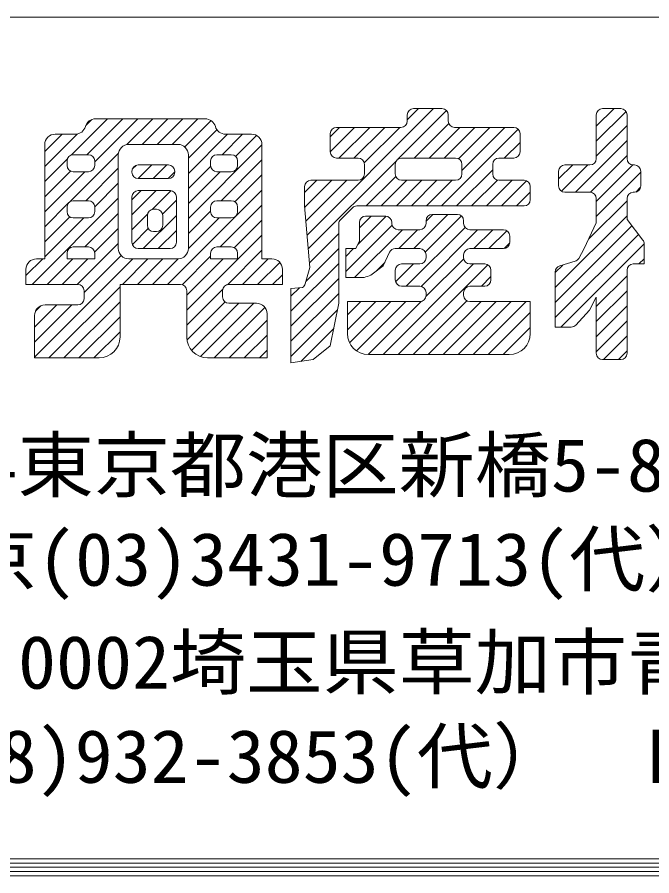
# Model space of a CAD drawing. Units: millimetres at full size; details may follow other scales. Extents: x -1603 to 1599, y -1129 to 1133.
# Drawn here: x -939 to -849.4, y -1129.1 to -1007.9 of the extents above; entities that cross this region are included whole.
import ezdxf
from ezdxf.enums import TextEntityAlignment as Align

# ---------------------------------------------------------------- set-up
doc = ezdxf.new("R2010")
doc.units = ezdxf.units.MM
doc.header["$LTSCALE"] = 4
doc.layers.add('0-0_0', color=7, linetype='Continuous', lineweight=18)
doc.layers.add('0-F_WAKU', color=7, linetype='Continuous', lineweight=18)
doc.styles.add('ＭＳ ゴシック', font='')
doc.styles.get('ＭＳ ゴシック').set_extended_font_data('MS Gothic')

msp = doc.modelspace()

# ---------------------------------------------------------------- linework, layer by layer
at = {"layer": '0-0_0'}
for p, q in [((-898.096, -1038.66), (-880.244, -1020.808)), ((-885.287, -1027.973), (-878.411, -1021.097)), ((-883.964, -1022.408), (-882.365, -1020.808)), ((-883.964, -1021.696), (-883.964, -1022.572)), ((-879.062, -1020.808), (-883.076, -1020.808)), ((-878.174, -1022.572), (-878.174, -1021.696)), ((-857.287, -1023.308), (-854.78, -1020.801)), ((-857.287, -1025.429), (-853.08, -1021.222)), ((-857.287, -1021.689), (-857.287, -1027.868)), ((-853.833, -1020.801), (-856.399, -1020.801)), ((-852.945, -1027.868), (-852.945, -1021.689)), ((-931.344, -1027.361), (-926.238, -1022.255)), ((-929.327, -1023.222), (-928.452, -1022.347)), ((-929.179, -1027.317), (-924.117, -1022.255)), ((-928.054, -1028.314), (-921.995, -1022.255)), ((-912.463, -1022.255), (-927.945, -1022.255)), ((-923.513, -1025.894), (-919.874, -1022.255)), ((-921.369, -1025.871), (-917.753, -1022.255)), ((-919.247, -1025.871), (-915.631, -1022.255)), ((-917.126, -1025.871), (-913.51, -1022.255)), ((-915.361, -1026.228), (-911.642, -1022.508)), ((-882.992, -1027.799), (-878.106, -1022.914)), ((-914.843, -1027.831), (-910.814, -1023.802)), ((-894.82, -1024.778), (-893.502, -1023.46)), ((-894.82, -1026.9), (-891.381, -1023.46)), ((-884.852, -1023.46), (-893.932, -1023.46)), ((-893.599, -1027.799), (-889.26, -1023.46)), ((-891.477, -1027.799), (-887.138, -1023.46)), ((-890.026, -1028.469), (-885.017, -1023.46)), ((-880.871, -1027.799), (-876.532, -1023.46)), ((-879.135, -1034.549), (-868.305, -1023.718)), ((-878.75, -1027.799), (-874.41, -1023.46)), ((-868.93, -1023.46), (-877.286, -1023.46)), ((-876.73, -1027.901), (-872.289, -1023.46)), ((-876.244, -1029.537), (-870.168, -1023.46)), ((-857.287, -1027.55), (-852.945, -1023.208)), ((-935.108, -1029.003), (-930.495, -1024.391)), ((-935.108, -1026.882), (-932.65, -1024.424)), ((-930.798, -1024.424), (-933.628, -1024.424)), ((-914.843, -1029.952), (-909.316, -1024.424)), ((-910.087, -1027.317), (-907.194, -1024.424)), ((-905.95, -1024.424), (-909.611, -1024.424)), ((-908.201, -1027.553), (-905.252, -1024.603)), ((-894.82, -1024.348), (-894.82, -1026.911)), ((-868.042, -1026.911), (-868.042, -1024.348)), ((-860.228, -1032.613), (-852.945, -1025.33)), ((-935.108, -1025.904), (-935.108, -1042.022)), ((-923.254, -1025.871), (-916.323, -1025.871)), ((-914.843, -1036.316), (-904.47, -1025.942)), ((-904.47, -1042.022), (-904.47, -1025.904)), ((-870.264, -1027.799), (-868.042, -1025.578)), ((-931.677, -1034.058), (-924.711, -1027.092)), ((-928.942, -1027.317), (-931.083, -1027.317)), ((-924.734, -1040.542), (-924.734, -1027.351)), ((-914.843, -1027.351), (-914.843, -1040.542)), ((-908.799, -1027.317), (-910.819, -1027.317)), ((-858.113, -1032.618), (-852.945, -1027.451)), ((-935.108, -1031.124), (-931.928, -1027.945)), ((-931.971, -1028.205), (-931.971, -1028.84)), ((-928.054, -1028.84), (-928.054, -1028.205)), ((-922.758, -1029.381), (-922.187, -1028.81)), ((-921.944, -1030.689), (-920.019, -1028.764)), ((-917.661, -1028.764), (-921.916, -1028.764)), ((-919.826, -1030.692), (-917.898, -1028.764)), ((-914.843, -1032.073), (-911.698, -1028.928)), ((-911.707, -1028.205), (-911.707, -1028.84)), ((-910.232, -1033.826), (-904.47, -1028.064)), ((-907.911, -1028.84), (-907.911, -1028.205)), ((-897.932, -1040.619), (-885.48, -1028.166)), ((-893.932, -1027.799), (-890.883, -1027.799)), ((-889.995, -1028.687), (-889.995, -1030.045)), ((-885.653, -1030.045), (-885.653, -1028.687)), ((-884.765, -1027.799), (-877.132, -1027.799)), ((-876.244, -1028.687), (-876.244, -1030.045)), ((-871.902, -1030.045), (-871.902, -1028.687)), ((-871.014, -1027.799), (-868.93, -1027.799)), ((-862.595, -1030.736), (-860.614, -1028.756)), ((-862.2, -1032.463), (-858.493, -1028.756)), ((-858.175, -1028.756), (-861.707, -1028.756)), ((-857.287, -1033.914), (-852.123, -1028.75)), ((-851.903, -1028.756), (-852.057, -1028.756)), ((-935.108, -1033.246), (-931.488, -1029.626)), ((-935.108, -1035.367), (-929.468, -1029.728)), ((-931.083, -1029.728), (-928.942, -1029.728)), ((-929.324, -1033.826), (-924.734, -1029.236)), ((-922.804, -1029.652), (-922.804, -1029.804)), ((-917.705, -1030.692), (-916.773, -1029.761)), ((-916.773, -1029.804), (-916.773, -1029.652)), ((-914.843, -1034.195), (-910.376, -1029.728)), ((-910.819, -1029.728), (-908.799, -1029.728)), ((-908.281, -1033.996), (-904.47, -1030.185)), ((-877.014, -1034.549), (-871.902, -1029.438)), ((-862.595, -1029.644), (-862.595, -1031.725)), ((-857.287, -1036.036), (-851.015, -1029.764)), ((-851.015, -1031.725), (-851.015, -1029.644)), ((-928.057, -1034.681), (-924.734, -1031.358)), ((-921.916, -1030.692), (-917.661, -1030.692)), ((-898.439, -1032.64), (-896.732, -1030.933)), ((-898.422, -1034.744), (-894.611, -1030.933)), ((-898.259, -1036.702), (-892.49, -1030.933)), ((-890.883, -1030.933), (-897.551, -1030.933)), ((-889.742, -1034.549), (-885.583, -1030.39)), ((-887.62, -1034.549), (-884.004, -1030.933)), ((-885.499, -1034.549), (-881.883, -1030.933)), ((-877.132, -1030.933), (-884.765, -1030.933)), ((-883.378, -1034.549), (-879.762, -1030.933)), ((-881.256, -1034.549), (-877.64, -1030.933)), ((-874.892, -1034.549), (-871.243, -1030.899)), ((-872.771, -1034.549), (-869.155, -1030.933)), ((-867.483, -1030.933), (-871.014, -1030.933)), ((-870.65, -1034.549), (-867.116, -1031.015)), ((-922.804, -1033.67), (-921.513, -1032.38)), ((-922.804, -1035.792), (-919.392, -1032.38)), ((-917.42, -1032.38), (-921.916, -1032.38)), ((-919.949, -1035.058), (-917.284, -1032.393)), ((-917.801, -1045.638), (-904.47, -1032.306)), ((-898.439, -1031.821), (-898.439, -1034.549)), ((-868.529, -1034.549), (-866.595, -1032.616)), ((-866.595, -1033.661), (-866.595, -1031.821)), ((-861.707, -1032.613), (-858.175, -1032.613)), ((-852.057, -1032.613), (-851.903, -1032.613)), ((-851.724, -1032.594), (-851.034, -1031.904)), ((-936.893, -1045.638), (-924.734, -1033.479)), ((-928.942, -1033.826), (-931.083, -1033.826)), ((-922.804, -1033.268), (-922.804, -1039.688)), ((-918.488, -1035.718), (-916.532, -1033.762)), ((-916.532, -1039.688), (-916.532, -1033.268)), ((-908.799, -1033.826), (-910.819, -1033.826)), ((-858.343, -1039.213), (-852.945, -1033.815)), ((-857.287, -1033.501), (-857.287, -1036.952)), ((-852.945, -1036.47), (-852.945, -1033.501)), ((-935.108, -1037.488), (-931.739, -1034.12)), ((-931.971, -1034.714), (-931.971, -1035.348)), ((-928.054, -1035.348), (-928.054, -1034.714)), ((-919.35, -1035.031), (-919.745, -1035.031)), ((-911.707, -1034.714), (-911.707, -1035.348)), ((-910.376, -1040.335), (-904.47, -1034.428)), ((-907.911, -1035.348), (-907.911, -1034.714)), ((-891.703, -1034.809), (-893.354, -1036.458)), ((-867.483, -1034.549), (-891.075, -1034.549)), ((-935.108, -1039.61), (-931.581, -1036.083)), ((-935.108, -1041.731), (-929.613, -1036.236)), ((-931.083, -1036.236), (-928.942, -1036.236)), ((-929.468, -1040.335), (-924.734, -1035.6)), ((-922.804, -1037.913), (-920.607, -1035.716)), ((-921.224, -1040.576), (-916.532, -1035.883)), ((-920.633, -1035.919), (-920.633, -1037.277)), ((-918.462, -1037.277), (-918.462, -1035.919)), ((-914.845, -1040.56), (-910.521, -1036.236)), ((-914.843, -1038.437), (-911.707, -1035.301)), ((-910.819, -1036.236), (-908.799, -1036.236)), ((-890.942, -1039.992), (-886.952, -1036.002)), ((-890.719, -1037.648), (-889.067, -1035.996)), ((-887.024, -1035.996), (-889.831, -1035.996)), ((-883.04, -1040.576), (-878.219, -1035.754)), ((-881.409, -1041.066), (-876.315, -1035.972)), ((-881.311, -1036.724), (-880.34, -1035.754)), ((-876.891, -1035.754), (-880.423, -1035.754)), ((-863.077, -1046.068), (-852.945, -1035.936)), ((-908.37, -1040.45), (-904.47, -1036.549)), ((-892.649, -1043.82), (-886.1, -1037.271)), ((-890.719, -1036.884), (-890.719, -1039.612)), ((-886.136, -1037.036), (-886.136, -1036.884)), ((-881.311, -1036.642), (-881.311, -1037.036)), ((-876.003, -1037.036), (-876.003, -1036.642)), ((-863.077, -1048.19), (-852.254, -1037.367)), ((-858.976, -1040.568), (-857.287, -1036.952)), ((-852.945, -1036.47), (-850.717, -1039.364)), ((-928.07, -1041.058), (-924.734, -1037.722)), ((-922.753, -1039.983), (-920.503, -1037.733)), ((-919.745, -1038.165), (-919.35, -1038.165)), ((-919.103, -1040.576), (-916.532, -1038.005)), ((-915.084, -1049.285), (-904.47, -1038.67)), ((-897.769, -1042.577), (-893.614, -1038.421)), ((-891.381, -1044.674), (-884.632, -1037.924)), ((-882.199, -1037.924), (-885.248, -1037.924)), ((-885.162, -1040.576), (-882.51, -1037.924)), ((-884.101, -1045.879), (-875.808, -1037.586)), ((-882.004, -1045.903), (-874.025, -1037.924)), ((-870.378, -1037.924), (-875.115, -1037.924)), ((-874.555, -1040.576), (-871.904, -1037.924)), ((-872.434, -1040.576), (-869.915, -1038.057)), ((-863.077, -1050.311), (-851.332, -1038.566)), ((-930.529, -1045.638), (-924.734, -1039.843)), ((-870.306, -1040.57), (-869.496, -1039.759)), ((-869.49, -1039.688), (-869.49, -1038.812)), ((-862.302, -1051.657), (-850.534, -1039.889)), ((-928.942, -1040.335), (-931.083, -1040.335)), ((-921.916, -1040.576), (-917.42, -1040.576)), ((-908.799, -1040.335), (-910.819, -1040.335)), ((-909.346, -1045.668), (-904.47, -1040.792)), ((-898.247, -1045.175), (-893.614, -1040.542)), ((-892.649, -1041.699), (-891.526, -1040.576)), ((-887.342, -1042.986), (-886.466, -1041.091)), ((-885.66, -1040.576), (-882.199, -1040.576)), ((-875.115, -1040.576), (-870.378, -1040.576)), ((-859.767, -1041.951), (-858.976, -1040.568)), ((-937.761, -1044.385), (-935.398, -1042.022)), ((-936.555, -1055.906), (-922.671, -1042.022)), ((-935.108, -1042.022), (-936.281, -1042.022)), ((-934.772, -1045.638), (-931.156, -1042.022)), ((-932.65, -1045.638), (-929.034, -1042.022)), ((-931.971, -1041.223), (-931.971, -1042.022)), ((-928.054, -1042.022), (-931.971, -1042.022)), ((-929.559, -1046.789), (-924.327, -1041.557)), ((-928.054, -1042.022), (-928.054, -1041.223)), ((-924.165, -1045.638), (-920.549, -1042.022)), ((-916.323, -1042.022), (-923.254, -1042.022)), ((-922.044, -1045.638), (-918.428, -1042.022)), ((-919.922, -1045.638), (-916.305, -1042.02)), ((-915.721, -1045.679), (-911.707, -1041.665)), ((-915.084, -1047.164), (-909.943, -1042.022)), ((-911.707, -1041.223), (-911.707, -1042.022)), ((-907.911, -1042.022), (-911.707, -1042.022)), ((-907.911, -1042.022), (-907.911, -1041.223)), ((-907.195, -1045.638), (-903.579, -1042.022)), ((-903.055, -1042.022), (-904.47, -1042.022)), ((-881.335, -1047.356), (-875.988, -1042.009)), ((-881.311, -1041.464), (-881.311, -1041.857)), ((-876.003, -1041.857), (-876.003, -1041.464)), ((-851.261, -1042.738), (-850.533, -1042.009)), ((-937.761, -1043.502), (-937.761, -1045.638)), ((-905.073, -1045.638), (-901.956, -1042.52)), ((-901.575, -1045.638), (-901.575, -1043.502)), ((-900.369, -1049.419), (-893.614, -1042.664)), ((-888.712, -1044.051), (-887.342, -1042.986)), ((-888.377, -1043.791), (-887.144, -1042.558)), ((-887.38, -1055.522), (-874.604, -1042.745)), ((-885.606, -1045.263), (-883.089, -1042.745)), ((-885.258, -1055.522), (-872.599, -1042.862)), ((-882.199, -1042.745), (-884.765, -1042.745)), ((-873.032, -1042.745), (-875.115, -1042.745)), ((-863.077, -1043.947), (-862.027, -1042.897)), ((-862.45, -1043.027), (-860.277, -1042.359)), ((-902.952, -1045.638), (-901.575, -1044.261)), ((-892.649, -1044.674), (-890.528, -1044.674)), ((-885.653, -1043.633), (-885.653, -1044.991)), ((-873.495, -1045.879), (-872.144, -1044.528)), ((-872.144, -1044.991), (-872.144, -1043.633)), ((-863.077, -1051.657), (-863.077, -1043.876)), ((-857.287, -1048.764), (-852.945, -1044.422)), ((-852.945, -1055.349), (-852.945, -1043.626)), ((-937.761, -1045.638), (-930.447, -1045.638)), ((-924.493, -1053.044), (-924.493, -1045.638)), ((-924.493, -1045.638), (-915.972, -1045.638)), ((-909.13, -1045.638), (-901.575, -1045.638)), ((-900.369, -1051.54), (-893.614, -1044.785)), ((-884.765, -1045.879), (-882.199, -1045.879)), ((-875.115, -1045.879), (-873.032, -1045.879)), ((-934.531, -1056.004), (-924.493, -1045.966)), ((-929.559, -1046.526), (-929.559, -1047.643)), ((-915.084, -1051.406), (-909.988, -1046.31)), ((-915.084, -1046.526), (-915.084, -1053.044)), ((-910.018, -1047.402), (-910.018, -1046.526)), ((-900.369, -1047.297), (-899.17, -1046.099)), ((-900.369, -1053.661), (-893.614, -1046.906)), ((-881.311, -1046.767), (-881.311, -1047.161)), ((-876.003, -1047.161), (-876.003, -1046.767)), ((-857.287, -1050.885), (-852.945, -1046.543)), ((-932.41, -1056.004), (-924.493, -1048.087)), ((-915.046, -1053.489), (-909.664, -1048.107)), ((-914.387, -1054.952), (-907.725, -1048.29)), ((-913.138, -1055.824), (-905.604, -1048.29)), ((-905.226, -1048.29), (-909.13, -1048.29)), ((-892.408, -1048.049), (-892.408, -1052.562)), ((-882.199, -1048.049), (-892.408, -1048.049)), ((-892.408, -1049.943), (-890.514, -1048.049)), ((-892.408, -1052.064), (-888.392, -1048.049)), ((-892.092, -1053.869), (-886.271, -1048.049)), ((-891.103, -1055.002), (-884.15, -1048.049)), ((-889.497, -1055.517), (-882.004, -1048.024)), ((-883.137, -1055.522), (-875.55, -1047.934)), ((-881.016, -1055.522), (-873.543, -1048.049)), ((-878.894, -1055.522), (-871.422, -1048.049)), ((-876.773, -1055.522), (-869.3, -1048.049)), ((-866.595, -1048.049), (-875.115, -1048.049)), ((-874.652, -1055.522), (-867.179, -1048.049)), ((-866.595, -1052.562), (-866.595, -1048.049)), ((-858.252, -1049.246), (-857.287, -1047.438)), ((-857.287, -1047.438), (-857.287, -1055.349)), ((-936.555, -1051.664), (-933.422, -1048.531)), ((-936.555, -1053.785), (-931.301, -1048.531)), ((-936.421, -1049.408), (-935.678, -1048.665)), ((-930.447, -1048.531), (-935.075, -1048.531)), ((-911.196, -1056.004), (-904.059, -1048.866)), ((-900.369, -1055.783), (-893.799, -1049.212)), ((-872.53, -1055.522), (-866.595, -1049.586)), ((-860.159, -1051.363), (-858.252, -1049.246)), ((-857.287, -1053.006), (-852.945, -1048.664)), ((-936.555, -1050.011), (-936.555, -1056.004)), ((-930.288, -1056.004), (-924.493, -1050.208)), ((-909.075, -1056.004), (-903.746, -1050.675)), ((-903.746, -1056.004), (-903.746, -1049.77)), ((-857.287, -1055.128), (-852.945, -1050.785)), ((-898.956, -1056.491), (-894.33, -1051.865)), ((-870.409, -1055.522), (-866.595, -1051.707)), ((-863.077, -1051.657), (-860.819, -1051.657)), ((-928.167, -1056.004), (-924.493, -1052.33)), ((-906.954, -1056.004), (-903.746, -1052.796)), ((-856.276, -1056.237), (-852.945, -1052.907)), ((-904.832, -1056.004), (-903.746, -1054.917)), ((-889.448, -1055.522), (-869.555, -1055.522)), ((-854.154, -1056.237), (-852.945, -1055.028)), ((-936.555, -1056.004), (-927.453, -1056.004)), ((-912.124, -1056.004), (-903.746, -1056.004)), ((-856.399, -1056.237), (-853.833, -1056.237))]:
    msp.add_line(p, q, dxfattribs=at)
for points in [[(-898.347, -1045.544), (-897.715, -1043.228), (-898.439, -1034.549)], [(-893.614, -1037.087), (-893.614, -1048.29), (-894.82, -1054.316), (-897.232, -1056.245), (-900.369, -1056.692)], [(-892.649, -1044.674), (-892.649, -1040.576), (-891.202, -1040.576), (-890.719, -1039.491)], [(-850.533, -1039.906), (-850.533, -1042.738), (-852.057, -1042.738)], [(-900.369, -1056.692), (-900.369, -1046.196), (-898.734, -1046.063)]]:
    msp.add_lwpolyline(points, dxfattribs=at)
for centre, radius, start, end in [((-883.076, -1021.696), 0.888, 90, 180), ((-879.062, -1021.696), 0.888, 0, 90), ((-856.399, -1021.689), 0.888, 90, 180), ((-853.833, -1021.689), 0.888, 0, 90), ((-927.945, -1023.735), 1.48, 90, 164.512), ((-912.463, -1023.735), 1.48, 15.488, 90), ((-884.852, -1022.572), 0.888, 270, 0), ((-877.286, -1022.572), 0.888, 180, 270), ((-930.798, -1022.944), 1.48, 270, 344.512), ((-909.611, -1022.944), 1.48, 195.488, 270), ((-893.932, -1024.348), 0.888, 90, 180), ((-868.93, -1024.348), 0.888, 0, 90), ((-933.628, -1025.904), 1.48, 90, 180), ((-905.95, -1025.904), 1.48, 0, 90), ((-923.254, -1027.351), 1.48, 90, 180), ((-916.323, -1027.351), 1.48, 0, 90), ((-931.083, -1028.205), 0.888, 90, 180), ((-928.942, -1028.205), 0.888, 0, 90), ((-910.819, -1028.205), 0.888, 90, 180), ((-908.799, -1028.205), 0.888, 0, 90), ((-893.932, -1026.911), 0.888, 180, 270), ((-868.93, -1026.911), 0.888, 270, 0), ((-931.083, -1028.84), 0.888, 180, 270), ((-928.942, -1028.84), 0.888, 270, 0), ((-921.916, -1029.652), 0.888, 90, 180), ((-917.661, -1029.652), 0.888, 0, 90), ((-910.819, -1028.84), 0.888, 180, 270), ((-908.799, -1028.84), 0.888, 270, 0), ((-890.883, -1028.687), 0.888, 0, 90), ((-884.765, -1028.687), 0.888, 90, 180), ((-877.132, -1028.687), 0.888, 0, 90), ((-871.014, -1028.687), 0.888, 90, 180), ((-861.707, -1029.644), 0.888, 90, 180), ((-858.175, -1027.868), 0.888, 270, 0), ((-852.057, -1027.868), 0.888, 180, 270), ((-851.903, -1029.644), 0.888, 0, 90), ((-921.916, -1029.804), 0.888, 180, 270), ((-917.661, -1029.804), 0.888, 270, 0), ((-890.883, -1030.045), 0.888, 270, 0), ((-884.765, -1030.045), 0.888, 180, 270), ((-877.132, -1030.045), 0.888, 270, 0), ((-871.014, -1030.045), 0.888, 180, 270), ((-897.551, -1031.821), 0.888, 90, 180), ((-867.483, -1031.821), 0.888, 0, 90), ((-921.916, -1033.268), 0.888, 90, 180), ((-917.42, -1033.268), 0.888, 0, 90), ((-861.707, -1031.725), 0.888, 180, 270), ((-858.175, -1033.501), 0.888, 0, 90), ((-852.057, -1033.501), 0.888, 90, 180), ((-851.903, -1031.725), 0.888, 270, 0), ((-931.083, -1034.714), 0.888, 90, 180), ((-928.942, -1034.714), 0.888, 0, 90), ((-910.819, -1034.714), 0.888, 90, 180), ((-908.799, -1034.714), 0.888, 0, 90), ((-867.483, -1033.661), 0.888, 270, 0), ((-919.745, -1035.919), 0.888, 90, 180), ((-919.35, -1035.919), 0.888, 0, 90), ((-891.075, -1035.437), 0.888, 90, 134.9788), ((-931.083, -1035.348), 0.888, 180, 270), ((-928.942, -1035.348), 0.888, 270, 0), ((-910.819, -1035.348), 0.888, 180, 270), ((-908.799, -1035.348), 0.888, 270, 0), ((-889.831, -1036.884), 0.888, 90, 180), ((-887.024, -1036.884), 0.888, 0, 90), ((-880.423, -1036.642), 0.888, 90, 180), ((-876.891, -1036.642), 0.888, 0, 90), ((-919.745, -1037.277), 0.888, 180, 270), ((-919.35, -1037.277), 0.888, 270, 0), ((-892.726, -1037.087), 0.888, 134.9788, 180), ((-885.248, -1037.036), 0.888, 180, 270), ((-882.199, -1037.036), 0.888, 270, 0), ((-875.115, -1037.036), 0.888, 180, 270), ((-870.378, -1038.812), 0.888, 0, 90), ((-921.916, -1039.688), 0.888, 180, 270), ((-917.42, -1039.688), 0.888, 270, 0), ((-870.378, -1039.688), 0.888, 270, 0), ((-851.421, -1039.906), 0.888, 0, 37.589), ((-931.083, -1041.223), 0.888, 90, 180), ((-928.942, -1041.223), 0.888, 0, 90), ((-923.254, -1040.542), 1.48, 180, 270), ((-916.323, -1040.542), 1.48, 270, 0), ((-910.819, -1041.223), 0.888, 90, 180), ((-908.799, -1041.223), 0.888, 0, 90), ((-885.66, -1041.464), 0.888, 90, 155.209), ((-882.199, -1041.464), 0.888, 0, 90), ((-875.115, -1041.464), 0.888, 90, 180), ((-936.281, -1043.502), 1.48, 90, 180), ((-903.055, -1043.502), 1.48, 0, 90), ((-882.199, -1041.857), 0.888, 270, 0), ((-875.115, -1041.857), 0.888, 180, 270), ((-860.538, -1041.51), 0.888, 287.091, 330.237), ((-884.765, -1043.633), 0.888, 90, 180), ((-873.032, -1043.633), 0.888, 0, 90), ((-862.189, -1043.876), 0.888, 107.091, 180), ((-852.057, -1043.626), 0.888, 90, 180), ((-890.528, -1041.714), 2.96, 270, 307.854), ((-930.447, -1046.526), 0.888, 0, 90), ((-915.972, -1046.526), 0.888, 0, 90), ((-909.13, -1046.526), 0.888, 90, 180), ((-899.204, -1045.31), 0.888, 301.98631, 344.73412), ((-884.765, -1044.991), 0.888, 180, 270), ((-882.199, -1046.767), 0.888, 0, 90), ((-875.115, -1046.767), 0.888, 90, 180), ((-873.032, -1044.991), 0.888, 270, 0), ((-882.199, -1047.161), 0.888, 270, 0), ((-875.115, -1047.161), 0.888, 180, 270), ((-930.447, -1047.643), 0.888, 270, 0), ((-909.13, -1047.402), 0.888, 180, 270), ((-905.226, -1049.77), 1.48, 0, 90), ((-935.075, -1050.011), 1.48, 90, 180), ((-860.819, -1050.769), 0.888, 270, 317.992), ((-927.453, -1053.044), 2.96, 270, 0), ((-912.124, -1053.044), 2.96, 180, 270), ((-889.448, -1052.562), 2.96, 180, 270), ((-869.555, -1052.562), 2.96, 270, 0), ((-856.399, -1055.349), 0.888, 180, 270), ((-853.833, -1055.349), 0.888, 270, 0)]:
    msp.add_arc(centre, radius, start, end, dxfattribs=at)
at = {"layer": '0-F_WAKU'}
for p, q in [((-1601.872, -1007.909), (1598.128, -1007.909)), ((-1600.672, -1126.709), (1596.928, -1126.709)), ((-1601.872, -1127.909), (1598.128, -1127.909)), ((-1601.272, -1127.309), (1597.528, -1127.309)), ((-1603.072, -1129.109), (1599.328, -1129.109)), ((-1602.472, -1128.509), (1598.728, -1128.509))]:
    msp.add_line(p, q, dxfattribs=at)

# ---------------------------------------------------------------- texts
at = {"layer": '0-0_0', "style": 'ＭＳ ゴシック', "width": 1.05}
for s, p in [('本社〒105-0004東京都港区新橋5-8-11新橋エンタービル3Ｆ', (-1014.092, -1077.122)), ('TEL.東京(03)3431-9713(代）  FAX.(03)3431-9708', (-979.145, -1090.411)), ('関東支店〒340-0002埼玉県草加市青柳6-16-1', (-1014.092, -1104.946)), ('TEL.(048)932-3853(代）  FAX.(048)931-8164', (-979.145, -1118.235))]:
    msp.add_text(s, height=7.507, dxfattribs=at).set_placement(p, align=Align.BOTTOM_LEFT)

doc.saveas('drawing.dxf')
